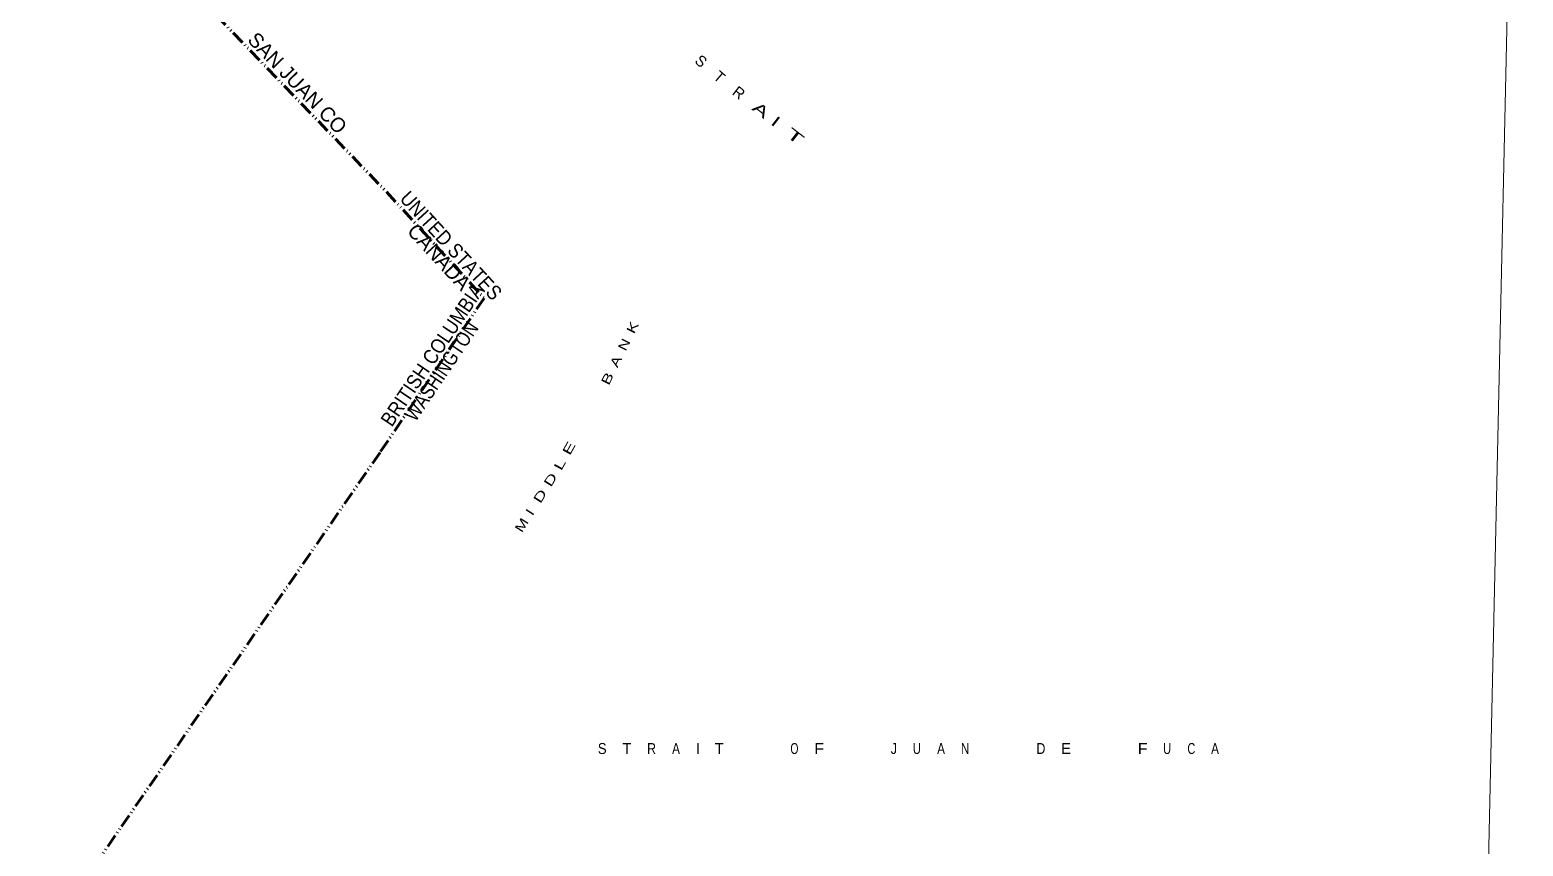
# Model space of a CAD drawing. Header units: feet. Extents: x -739708 to -488887, y 188754 to 379550.
# Drawn here: x -530061 to -489137, y 330099 to 352460 of the extents above; entities that cross this region are included whole.
import ezdxf
from ezdxf.enums import TextEntityAlignment as Align

# ---------------------------------------------------------------- set-up
doc = ezdxf.new("R2010")
doc.units = ezdxf.units.FT
doc.header["$LTSCALE"] = 73
doc.linetypes.add('DASH_DOUBLE_DOT', pattern=[9.2, 5, -1.2, 0.3, -1.2, 0.3, -1.2])
doc.linetypes.add('LONG_DASH_SHORT_DASH', pattern=[9.9, 6, -1.2, 1.5, -1.2])
for name, color, linetype, lineweight in [('10', 7, 'DASH_DOUBLE_DOT', 70), ('11', 7, 'LONG_DASH_SHORT_DASH', 60), ('4', 7, 'Continuous', 13)]:
    doc.layers.add(name, color=color, linetype=linetype, lineweight=lineweight)
doc.layers.add('12', color=7, linetype='Continuous')
doc.layers.add('41', color=7, linetype='Continuous')

msp = doc.modelspace()

# ---------------------------------------------------------------- linework, layer by layer
at = {"layer": '10'}
for points in [[(-534936.22, 373877.7), (-528683.97, 356723.65), (-520285.51, 348021.19)], [(-520285.51, 348021.19), (-517612.5, 345107.12), (-520463.65, 340884.07)]]:
    msp.add_lwpolyline(points, dxfattribs=at)
at = {"layer": '11', "linetype": 'DASH_DOUBLE_DOT', "lineweight": 70}
msp.add_line((-520463.65, 340884.07), (-529549.7, 327742.28), dxfattribs=at)
at = {"layer": '4'}
msp.add_lwpolyline([(-534936.22, 373877.7), (-519702.48, 373516.18), (-489136.84, 372822.34), (-493183.05, 189004.41), (-524001.53, 189704), (-554819.03, 190445.97), (-585635.48, 191230.33), (-616450.82, 192057.09), (-647264.98, 192926.23), (-678077.93, 193837.75), (-708889.59, 194791.67), (-739699.92, 195787.95)], dxfattribs=at)
msp.add_lwpolyline([(-534936.22, 373877.7), (-519702.48, 373516.18), (-489136.84, 372822.34), (-493183.05, 189004.41), (-524001.53, 189704), (-554819.03, 190445.97), (-585635.48, 191230.33), (-616450.82, 192057.09), (-647264.98, 192926.23), (-678077.93, 193837.75), (-708889.59, 194791.67), (-739699.92, 195787.95)], dxfattribs=at)

# ---------------------------------------------------------------- texts
at = {"layer": '10'}
for s, rotation, width, p in [('UNITED STATES', 312.529, 0.9, (-519948.42, 347813.93)), ('BRITISH COLUMBIA', 55.975, 0.9, (-520140.8, 341561.56)), ('WASHINGTON', 55.975, 0.85, (-519494, 341700.34))]:
    msp.add_text(s, height=400, rotation=rotation, dxfattribs=dict(at, width=width)).set_placement(p)
msp.add_text('CANADA', height=400, rotation=312.529, dxfattribs=at).set_placement((-519746.09, 346924.25))
at = {"layer": '12'}
msp.add_text('SAN JUAN CO', height=400, rotation=313.992, dxfattribs=at).set_placement((-521621.88, 349571.83), align=Align.RIGHT)
at = {"layer": '41'}
for s, rotation, p in [('S', 319.194, (-511865.94, 351577.97)), ('T', 319.194, (-511355.75, 351137.5)), ('R', 322.247, (-510837.68, 350706.67))]:
    msp.add_text(s, height=300, rotation=rotation, dxfattribs=at).set_placement(p)
for s, height, rotation, width, p in [('A', 300, 322.247, 1.65, (-510293.56, 350285.32)), ('I', 300, 322.247, 1.55, (-509779.33, 349887.11)), ('T', 300, 322.247, 1.95, (-509369.68, 349569.89)), ('K', 250, 63.733, 1.4, (-513500.12, 344112.91)), ('N', 250, 63.733, 1.3, (-513732.21, 343642.65)), ('A', 250, 63.733, 1.35, (-513957.32, 343186.51)), ('B', 250, 63.733, 1.5, (-514196.37, 342702.13)), ('E', 250, 60.68, 1.6, (-515266.49, 340782.39)), ('L', 250, 60.68, 1.55, (-515500.16, 340366.35)), ('D', 250, 57.551, 1.5, (-515784.86, 339916.64)), ('D', 250, 57.551, 1.5, (-516070.46, 339467.47)), ('I', 250, 57.551, 1.3, (-516284.24, 339131.25)), ('M', 250, 57.551, 1.35, (-516578.28, 338668.78))]:
    msp.add_text(s, height=height, rotation=rotation, dxfattribs=dict(at, width=width)).set_placement(p)
for s, width, p in [('S', 0.9, (-514495.14, 332622.11)), ('R', 0.85, (-513147.1, 332622.11)), ('A', 0.8, (-512458.91, 332622.11)), ('O', 0.7, (-509216.39, 332622.11)), ('F', 1.1, (-508566, 332622.11)), ('J', 0.85, (-506468.36, 332622.11)), ('U', 0.75, (-505860.49, 332622.11)), ('A', 0.8, (-505195.92, 332622.11)), ('N', 0.8, (-504545.53, 332622.11)), ('D', 0.85, (-502476.24, 332622.11)), ('F', 1.1, (-499699.86, 332622.11)), ('U', 0.75, (-499002.22, 332622.11)), ('C', 0.75, (-498337.65, 332622.11)), ('A', 0.8, (-497687.26, 332622.11))]:
    msp.add_text(s, height=300, dxfattribs=dict(at, width=width)).set_placement(p)
for s, p in [('T', (-513821.12, 332622.11)), ('I', (-511808.52, 332622.11)), ('T', (-511290.41, 332622.11)), ('E', (-501797.5, 332622.11))]:
    msp.add_text(s, height=300, dxfattribs=at).set_placement(p)

doc.saveas('drawing.dxf')
